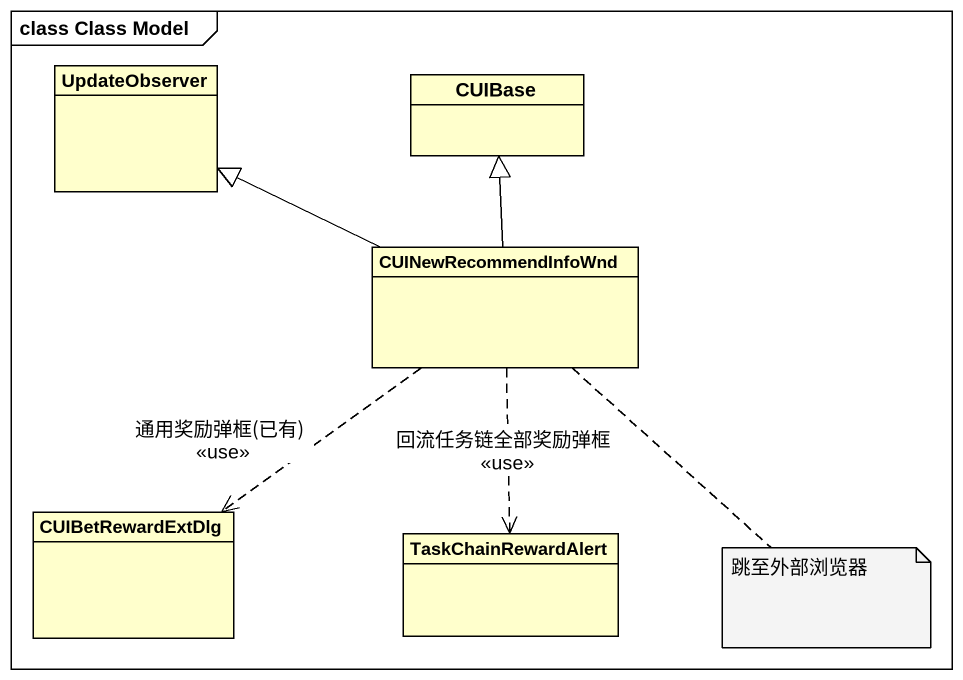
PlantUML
@startuml
mainframe class Class Model
hide circle
hide empty members
class UpdateObserver
class CUIBase
class CUINewRecommendInfoWnd
class CUIBetRewardExtDlg
class TaskChainRewardAlert
CUINewRecommendInfoWnd -left-|> UpdateObserver
CUINewRecommendInfoWnd -up-|> CUIBase
CUINewRecommendInfoWnd ..> CUIBetRewardExtDlg : 通用奖励弹框(已有)\n<<use>>
CUINewRecommendInfoWnd ..> TaskChainRewardAlert : 回流任务链全部奖励弹框\n<<use>>
note bottom of CUINewRecommendInfoWnd : 跳至外部浏览器
@enduml
